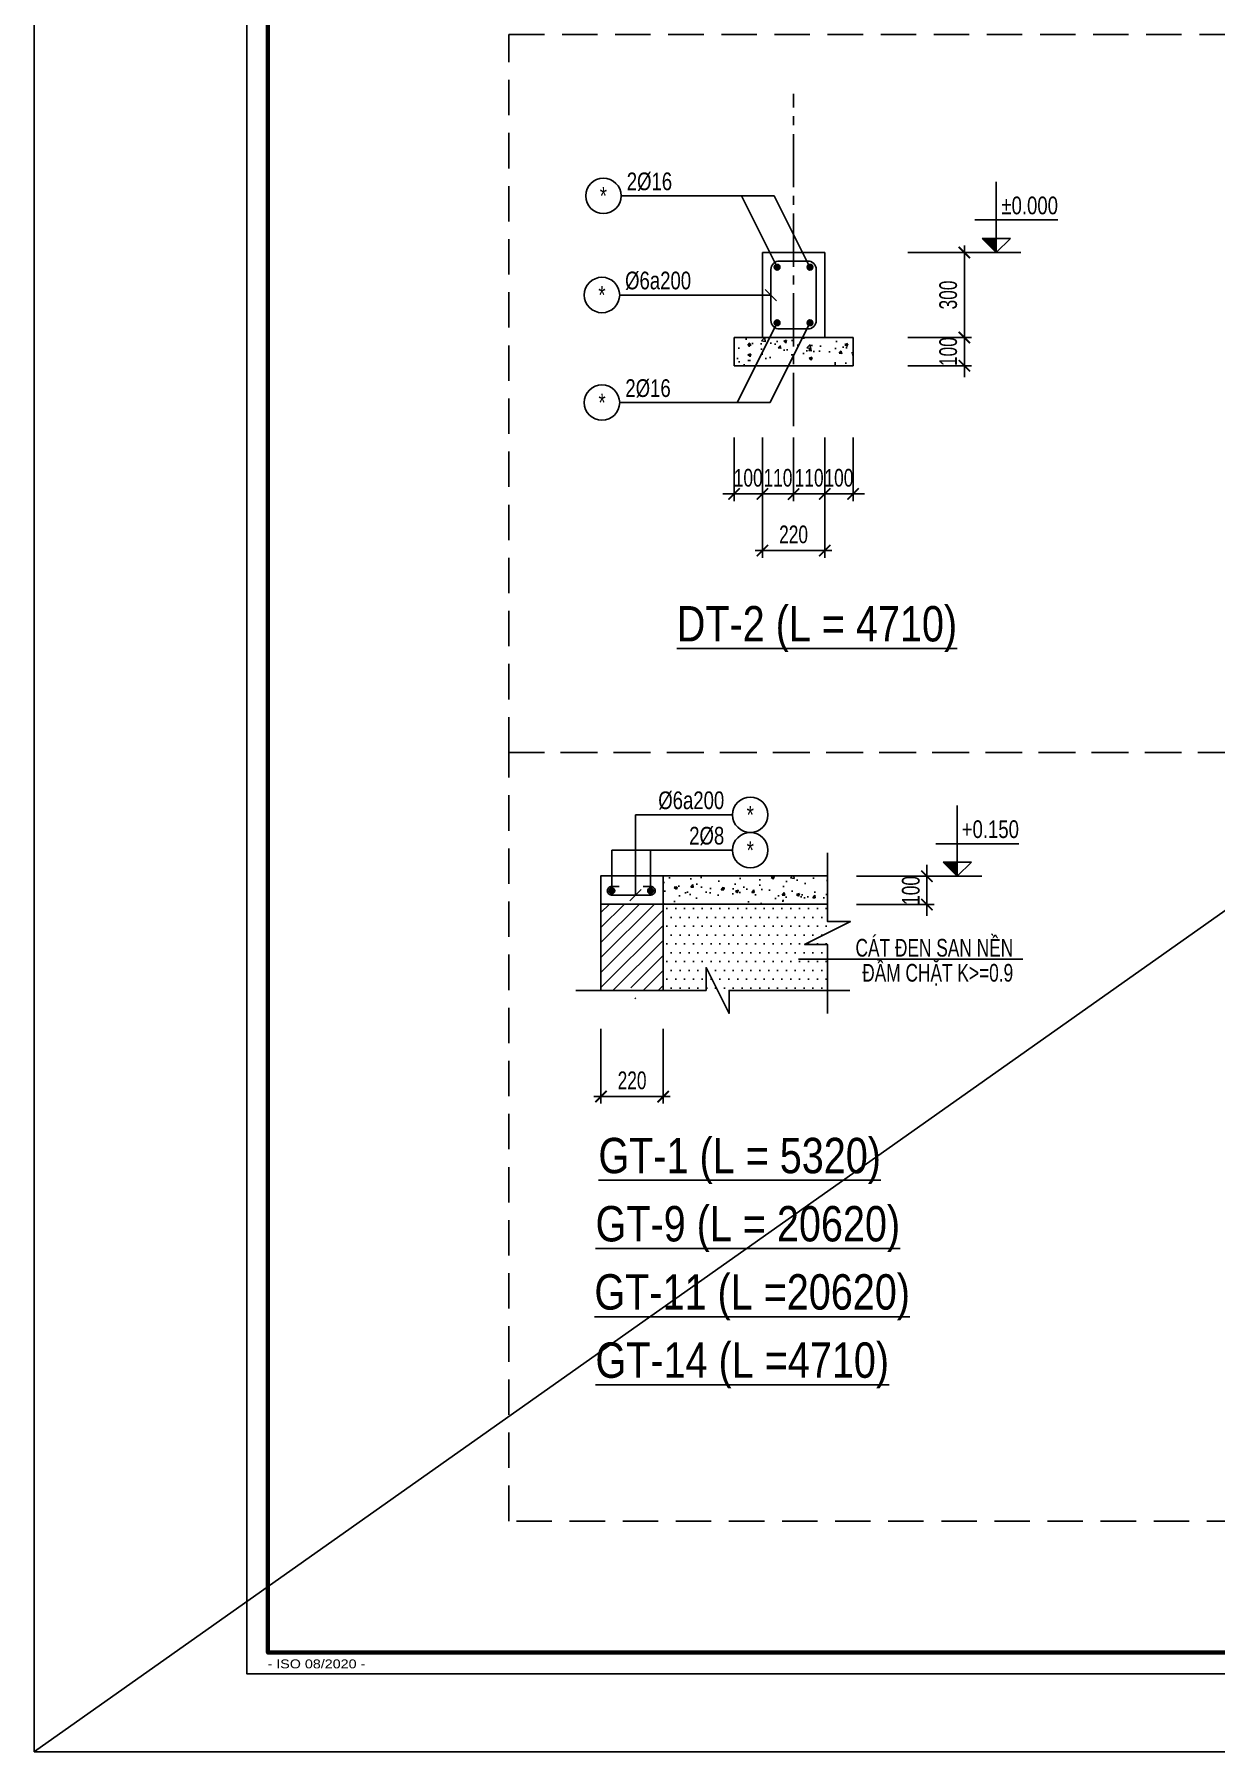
# Model space of a CAD drawing. Header units: millimetres. Extents: x 0 to 2110312, y -101172 to 3.
# Drawn here: x 1983579 to 1987750, y -41790 to -35726 of the extents above; entities that cross this region are included whole.
import ezdxf
from ezdxf.enums import TextEntityAlignment as Align

# ---------------------------------------------------------------- set-up
doc = ezdxf.new("R2010")
doc.units = ezdxf.units.MM
doc.header["$LTSCALE"] = 1000
doc.header["$MEASUREMENT"] = 0
doc.header["$PDMODE"] = 3
doc.linetypes.add('CENTER2', pattern=[1.125, 0.75, -0.125, 0.125, -0.125])
doc.linetypes.add('HIDDEN', pattern=[0.375, 0.25, -0.125])
doc.layers.get('0').update_dxf_attribs({"linetype": 'CONTINUOUS'})
doc.layers.get('Defpoints').update_dxf_attribs({"linetype": 'CONTINUOUS'})
for name, color, linetype in [('CDC -TEXT KHUNG', 7, 'CONTINUOUS'), ('CDC-KHUNGTEN', 7, 'CONTINUOUS'), ('CDC.01.AXIS', 160, 'CENTER2'), ('CDC.02.DIM', 1, 'CONTINUOUS'), ('CDC.03.BORDER', 3, 'CONTINUOUS'), ('CDC.04.HIDDEN', 8, 'HIDDEN'), ('CDC.05.STEEL', 4, 'CONTINUOUS'), ('CDC.06.TEXT', 2, 'CONTINUOUS'), ('CDC.10.HATCH', 163, 'CONTINUOUS'), ('CDC.11.NOTE', 1, 'CONTINUOUS'), ('CDC.14.STEELNUM', 9, 'CONTINUOUS'), ('KCS_CHI', 1, 'CONTINUOUS'), ('KCS_STEEL', 4, 'CONTINUOUS')]:
    doc.layers.add(name, color=color, linetype=linetype)
doc.layers.add('Hatch1', color=250, linetype='CONTINUOUS', lineweight=5)
doc.layers.add('KCS_Plotter', color=11, linetype='CONTINUOUS', plot=False)
doc.styles.add('KCS_BIGTEXT', font='arial.ttf', dxfattribs={"width": 0.75, "height": 125})
doc.styles.add('KCS_SMTEXT', font='arial.ttf', dxfattribs={"width": 0.7})
doc.styles.add('KT CDC', font='arial.ttf', dxfattribs={"width": 0.85, "height": 200})
doc.dimstyles.new('KCS_DIM25', dxfattribs={"dimtxt": 62.5, "dimasz": 40, "dimexe": 25, "dimexo": 0, "dimgap": 25, "dimtad": 1, "dimdec": 0, "dimzin": 13, "dimdsep": 46, "dimtxsty": 'KCS_SMTEXT', "dimblk": 'ARCHTICK', "dimcen": 0, "dimdle": 25, "dimclrd": 1, "dimclre": 1, "dimclrt": 2, "dimadec": 0, "dimazin": 0, "dimtfac": 1, "dimtdec": 0, "dimtix": 1, "dimtmove": 2, "dimatfit": 3, "dimfxl": 1, "dimtolj": 1, "dimtzin": 13, "dimarcsym": 0})

# ---------------------------------------------------------------- blocks, each defined once
blk = doc.blocks.new('KCS_SNODE')
at = {"layer": 'CDC.05.STEEL'}
blk.add_hatch(color=6, dxfattribs=at).paths.add_polyline_path([(10, 0, 1), (-10, 0, 1)])
at = {"layer": 'CDC.05.STEEL', "color": 6}
blk.add_circle((0, 0), 10, dxfattribs=at)
blk = doc.blocks.new('_ARCHTICK')
at = {"color": 0, "linetype": 'ByBlock', "const_width": 0.15}
blk.add_lwpolyline([(-0.5, -0.5), (0.5, 0.5)], dxfattribs=at)
blk = doc.blocks.new('*D10')
at = {"layer": 'CDC.02.DIM', "color": 1, "lineweight": -2, "transparency": 16777216}
for p, q in [((1986149.7, -37149), (1986149.7, -37374)), ((1986259.8, -37149), (1986259.8, -37374)), ((1986149.7, -37349), (1986109.7, -37349)), ((1986259.8, -37349), (1986149.7, -37349)), ((1986259.8, -37349), (1986299.8, -37349))]:
    blk.add_line(p, q, dxfattribs=at)
at = {"layer": 'Defpoints', "color": 0, "transparency": 16777216}
for p in [(1986149.7, -37149), (1986259.8, -37149), (1986149.7, -37349)]:
    blk.add_point(p, dxfattribs=at)
at = {"layer": 'CDC.02.DIM', "color": 1, "lineweight": -2, "transparency": 16777216, "xscale": 40, "yscale": 40, "zscale": 40}
blk.add_blockref('_ARCHTICK', (1986149.7, -37349), dxfattribs=at)
at = {"layer": 'CDC.02.DIM', "color": 1, "lineweight": -2, "transparency": 16777216, "xscale": 40, "yscale": 40, "zscale": 40, "rotation": 180}
blk.add_blockref('_ARCHTICK', (1986259.8, -37349), dxfattribs=at)
at = {"layer": 'CDC.02.DIM', "color": 2, "transparency": 16777216, "insert": (1986204.7, -37292.1), "char_height": 62.5, "attachment_point": 5, "style": 'KCS_SMTEXT'}
blk.add_mtext('\\A1;110', dxfattribs=at)
blk = doc.blocks.new('*D11')
at = {"layer": 'CDC.02.DIM', "color": 1, "lineweight": -2, "transparency": 16777216}
for p, q in [((1986049.7, -37149), (1986049.7, -37374)), ((1986149.7, -37149), (1986149.7, -37374)), ((1986049.7, -37349), (1986009.7, -37349)), ((1986149.7, -37349), (1986049.7, -37349)), ((1986149.7, -37349), (1986189.7, -37349))]:
    blk.add_line(p, q, dxfattribs=at)
at = {"layer": 'Defpoints', "color": 0, "transparency": 16777216}
for p in [(1986049.7, -37149), (1986149.7, -37149), (1986049.7, -37349)]:
    blk.add_point(p, dxfattribs=at)
at = {"layer": 'CDC.02.DIM', "color": 1, "lineweight": -2, "transparency": 16777216, "xscale": 40, "yscale": 40, "zscale": 40}
blk.add_blockref('_ARCHTICK', (1986049.7, -37349), dxfattribs=at)
at = {"layer": 'CDC.02.DIM', "color": 1, "lineweight": -2, "transparency": 16777216, "xscale": 40, "yscale": 40, "zscale": 40, "rotation": 180}
blk.add_blockref('_ARCHTICK', (1986149.7, -37349), dxfattribs=at)
at = {"layer": 'CDC.02.DIM', "color": 2, "transparency": 16777216, "insert": (1986099.7, -37292.1), "char_height": 62.5, "attachment_point": 5, "style": 'KCS_SMTEXT'}
blk.add_mtext('\\A1;100', dxfattribs=at)
blk = doc.blocks.new('*D12')
at = {"layer": 'CDC.02.DIM', "color": 1, "lineweight": -2, "transparency": 16777216}
for p, q in [((1986259.8, -37149), (1986259.8, -37374)), ((1986369.9, -37149), (1986369.9, -37374)), ((1986259.8, -37349), (1986219.8, -37349)), ((1986259.8, -37349), (1986369.9, -37349)), ((1986369.9, -37349), (1986409.9, -37349))]:
    blk.add_line(p, q, dxfattribs=at)
at = {"layer": 'Defpoints', "color": 0, "transparency": 16777216}
for p in [(1986259.8, -37149), (1986369.9, -37149), (1986369.9, -37349)]:
    blk.add_point(p, dxfattribs=at)
at = {"layer": 'CDC.02.DIM', "color": 1, "lineweight": -2, "transparency": 16777216, "xscale": 40, "yscale": 40, "zscale": 40}
blk.add_blockref('_ARCHTICK', (1986259.8, -37349), dxfattribs=at)
at = {"layer": 'CDC.02.DIM', "color": 1, "lineweight": -2, "transparency": 16777216, "xscale": 40, "yscale": 40, "zscale": 40, "rotation": 180}
blk.add_blockref('_ARCHTICK', (1986369.9, -37349), dxfattribs=at)
at = {"layer": 'CDC.02.DIM', "color": 2, "transparency": 16777216, "insert": (1986314.8, -37292.1), "char_height": 62.5, "attachment_point": 5, "style": 'KCS_SMTEXT'}
blk.add_mtext('\\A1;110', dxfattribs=at)
blk = doc.blocks.new('*D13')
at = {"layer": 'CDC.02.DIM', "color": 1, "lineweight": -2, "transparency": 16777216}
for p, q in [((1986369.9, -37149), (1986369.9, -37374)), ((1986469.9, -37149), (1986469.9, -37374)), ((1986369.9, -37349), (1986329.9, -37349)), ((1986369.9, -37349), (1986469.9, -37349)), ((1986469.9, -37349), (1986509.9, -37349))]:
    blk.add_line(p, q, dxfattribs=at)
at = {"layer": 'Defpoints', "color": 0, "transparency": 16777216}
for p in [(1986369.9, -37149), (1986469.9, -37149), (1986469.9, -37349)]:
    blk.add_point(p, dxfattribs=at)
at = {"layer": 'CDC.02.DIM', "color": 1, "lineweight": -2, "transparency": 16777216, "xscale": 40, "yscale": 40, "zscale": 40}
blk.add_blockref('_ARCHTICK', (1986369.9, -37349), dxfattribs=at)
at = {"layer": 'CDC.02.DIM', "color": 1, "lineweight": -2, "transparency": 16777216, "xscale": 40, "yscale": 40, "zscale": 40, "rotation": 180}
blk.add_blockref('_ARCHTICK', (1986469.9, -37349), dxfattribs=at)
at = {"layer": 'CDC.02.DIM', "color": 2, "transparency": 16777216, "insert": (1986419.9, -37292.1), "char_height": 62.5, "attachment_point": 5, "style": 'KCS_SMTEXT'}
blk.add_mtext('\\A1;100', dxfattribs=at)
blk = doc.blocks.new('*D14')
at = {"layer": 'CDC.02.DIM', "color": 1, "lineweight": -2, "transparency": 16777216}
for p, q in [((1986149.7, -37149), (1986149.7, -37574)), ((1986369.9, -37149), (1986369.9, -37574)), ((1986124.7, -37549), (1986394.9, -37549))]:
    blk.add_line(p, q, dxfattribs=at)
at = {"layer": 'Defpoints', "color": 0, "transparency": 16777216}
for p in [(1986149.7, -37149), (1986369.9, -37149), (1986369.9, -37549)]:
    blk.add_point(p, dxfattribs=at)
at = {"layer": 'CDC.02.DIM', "color": 1, "lineweight": -2, "transparency": 16777216, "xscale": 40, "yscale": 40, "zscale": 40, "rotation": 180}
blk.add_blockref('_ARCHTICK', (1986149.7, -37549), dxfattribs=at)
at = {"layer": 'CDC.02.DIM', "color": 1, "lineweight": -2, "transparency": 16777216, "xscale": 40, "yscale": 40, "zscale": 40}
blk.add_blockref('_ARCHTICK', (1986369.9, -37549), dxfattribs=at)
at = {"layer": 'CDC.02.DIM', "color": 2, "transparency": 16777216, "insert": (1986259.8, -37492.1), "char_height": 62.5, "attachment_point": 5, "style": 'KCS_SMTEXT'}
blk.add_mtext('\\A1;220', dxfattribs=at)
blk = doc.blocks.new('*D15')
at = {"layer": 'CDC.02.DIM', "color": 1, "lineweight": -2, "transparency": 16777216}
for p, q in [((1986662.8, -36796.4), (1986887.8, -36796.4)), ((1986862.8, -36796.4), (1986862.8, -36756.4)), ((1986862.8, -36896.4), (1986862.8, -36796.4)), ((1986662.8, -36896.4), (1986887.8, -36896.4)), ((1986862.8, -36896.4), (1986862.8, -36936.4))]:
    blk.add_line(p, q, dxfattribs=at)
at = {"layer": 'Defpoints', "color": 0, "transparency": 16777216}
for p in [(1986662.8, -36796.4), (1986862.8, -36796.4), (1986662.8, -36896.4)]:
    blk.add_point(p, dxfattribs=at)
at = {"layer": 'CDC.02.DIM', "color": 1, "lineweight": -2, "transparency": 16777216, "xscale": 40, "yscale": 40, "zscale": 40}
for p, rotation in [((1986862.8, -36796.4), 270), ((1986862.8, -36896.4), 90)]:
    blk.add_blockref('_ARCHTICK', p, dxfattribs=dict(at, rotation=rotation))
at = {"layer": 'CDC.02.DIM', "color": 2, "transparency": 16777216, "insert": (1986805.9, -36846.4), "char_height": 62.5, "attachment_point": 5, "rotation": 90, "style": 'KCS_SMTEXT'}
blk.add_mtext('\\A1;100', dxfattribs=at)
blk = doc.blocks.new('COS_CD')
at = {"layer": 'CDC.10.HATCH'}
blk.add_hatch(color=256, dxfattribs=at).paths.add_polyline_path([(37.5, 50), (87.5, 0), (87.5, 50)])
at = {"layer": 'CDC.02.DIM'}
for p, q in [((0, 0), (175, 0)), ((37.5, 50), (137.5, 50)), ((87.5, 0), (37.5, 50)), ((87.5, 0), (87.5, 50)), ((87.5, 0), (137.5, 50))]:
    blk.add_line(p, q, dxfattribs=at)
blk = doc.blocks.new('*D45')
at = {"layer": 'CDC.02.DIM', "color": 1, "lineweight": -2, "transparency": 16777216}
for p, q in [((1985579.6, -39237.7), (1985579.6, -39501.6)), ((1985799.6, -39237.7), (1985799.6, -39501.6)), ((1985554.6, -39476.6), (1985824.6, -39476.6))]:
    blk.add_line(p, q, dxfattribs=at)
at = {"layer": 'Defpoints', "color": 0, "transparency": 16777216}
for p in [(1985579.6, -39237.7), (1985799.6, -39237.7), (1985799.6, -39476.6)]:
    blk.add_point(p, dxfattribs=at)
at = {"layer": 'CDC.02.DIM', "color": 1, "lineweight": -2, "transparency": 16777216, "xscale": 40, "yscale": 40, "zscale": 40, "rotation": 180}
blk.add_blockref('_ARCHTICK', (1985579.6, -39476.6), dxfattribs=at)
at = {"layer": 'CDC.02.DIM', "color": 1, "lineweight": -2, "transparency": 16777216, "xscale": 40, "yscale": 40, "zscale": 40}
blk.add_blockref('_ARCHTICK', (1985799.6, -39476.6), dxfattribs=at)
at = {"layer": 'CDC.02.DIM', "color": 2, "transparency": 16777216, "insert": (1985689.6, -39419.7), "char_height": 62.5, "attachment_point": 5, "style": 'KCS_SMTEXT'}
blk.add_mtext('\\A1;220', dxfattribs=at)
blk = doc.blocks.new('*D46')
at = {"layer": 'CDC.02.DIM', "color": 1, "lineweight": -2, "transparency": 16777216}
for p, q in [((1986730.9, -38698.7), (1986730.9, -38658.7)), ((1986482, -38698.7), (1986755.9, -38698.7)), ((1986730.9, -38698.7), (1986730.9, -38798.7)), ((1986482, -38798.7), (1986755.9, -38798.7)), ((1986730.9, -38798.7), (1986730.9, -38838.7))]:
    blk.add_line(p, q, dxfattribs=at)
at = {"layer": 'Defpoints', "color": 0, "transparency": 16777216}
for p in [(1986482, -38698.7), (1986482, -38798.7), (1986730.9, -38798.7)]:
    blk.add_point(p, dxfattribs=at)
at = {"layer": 'CDC.02.DIM', "color": 1, "lineweight": -2, "transparency": 16777216, "xscale": 40, "yscale": 40, "zscale": 40}
for p, rotation in [((1986730.9, -38698.7), 270), ((1986730.9, -38798.7), 90)]:
    blk.add_blockref('_ARCHTICK', p, dxfattribs=dict(at, rotation=rotation))
at = {"layer": 'CDC.02.DIM', "color": 2, "transparency": 16777216, "insert": (1986674, -38748.7), "char_height": 62.5, "attachment_point": 5, "rotation": 90, "style": 'KCS_SMTEXT'}
blk.add_mtext('\\A1;100', dxfattribs=at)
blk = doc.blocks.new('*D112')
at = {"layer": 'CDC.02.DIM', "color": 1, "lineweight": -2, "transparency": 16777216}
for p, q in [((1986662.8, -36496.4), (1986887.8, -36496.4)), ((1986862.8, -36821.4), (1986862.8, -36471.4)), ((1986662.8, -36796.4), (1986887.8, -36796.4))]:
    blk.add_line(p, q, dxfattribs=at)
at = {"layer": 'Defpoints', "color": 0, "transparency": 16777216}
for p in [(1986662.8, -36496.4), (1986862.8, -36496.4), (1986662.8, -36796.4)]:
    blk.add_point(p, dxfattribs=at)
at = {"layer": 'CDC.02.DIM', "color": 1, "lineweight": -2, "transparency": 16777216, "xscale": 40, "yscale": 40, "zscale": 40}
for p, rotation in [((1986862.8, -36496.4), 90), ((1986862.8, -36796.4), 270)]:
    blk.add_blockref('_ARCHTICK', p, dxfattribs=dict(at, rotation=rotation))
at = {"layer": 'CDC.02.DIM', "color": 2, "transparency": 16777216, "insert": (1986805.9, -36646.4), "char_height": 62.5, "attachment_point": 5, "rotation": 90, "style": 'KCS_SMTEXT'}
blk.add_mtext('\\A1;300', dxfattribs=at)
blk = doc.blocks.new('Khung tên chuẩn')
at = {"layer": 'CDC-KHUNGTEN', "color": 8}
blk.add_lwpolyline([(30850, -246609), (38754, -246609), (38754, -189409), (-41246, -189409), (-41246, -246609), (30850, -246609)], dxfattribs=at)
at = {"layer": 'CDC-KHUNGTEN', "color": 255, "lineweight": 60}
blk.add_lwpolyline([(30654, -246309), (30654, -189709), (-40946, -189709), (-40946, -246309), (30654, -246309)], close=True, dxfattribs=at)
at = {"layer": 'Defpoints', "color": 1, "ltscale": 0.2}
blk.add_lwpolyline([(-44246, -247709), (-44246, -188309), (39854, -188309), (39854, -247709), (-44246, -247709)], close=True, dxfattribs=at)
at = {"layer": 'CDC -TEXT KHUNG', "color": 6, "style": 'KT CDC', "width": 1.15}
blk.add_text('- ISO 08/2020 -', height=125.69, dxfattribs=at).set_placement((-40952, -246532))

msp = doc.modelspace()

# ---------------------------------------------------------------- hatches: boundary and pattern name
at = {"layer": 'CDC.10.HATCH'}
h = msp.add_hatch(dxfattribs=at)
h.set_pattern_fill('AR-CONC', color=256, scale=15, style=0)
h.set_pattern_definition([(50, (-17194.815, -28624.96), (107.5890274, -9.4128202), [11.25, -123.75]), (355, (-17194.81, -28624.96), (-20.8127, 112.82882), [9, -99]), (100.4514, (-17185.85, -28625.74), (86.776407, 103.4159313), [9.5610285, -105.171317]), (46.1842, (-17194.81, -28594.96), (160.086157, -24.827852), [16.875, -185.625]), (96.6356, (-17181.47, -28597.03), (140.199406, 146.117681), [14.341543, -157.75695]), (351.1842, (-17194.81, -28594.96), (140.199292, 146.11779), [13.5, -148.5]), (21, (-17179.815, -28602.46), (89.536058, -60.3928336), [11.25, -123.75]), (326, (-17179.81, -28602.46), (36.4973, 108.772507), [9, -99]), (71.4514, (-17172.35, -28607.49), (126.0333943, 48.3795745), [9.5610285, -105.171317]), (37.5, (-17194.815, -28624.958), (1.8239783, 49.9340781), [0, -97.8, 0, -100.5, 0, -99.375]), (7.5, (-17194.815, -28624.96), (39.4604306, 59.1617568), [0, -57.3, 0, -95.55, 0, -37.875]), (327.5, (-17228.265, -28624.958), (80.0733654, -3.3832308), [0, -37.5, 0, -117, 0, -155.25]), (317.5, (-17243.265, -28624.96), (87.4779254, 15.0157473), [0, -48.75, 0, -77.7, 0, -110.25])])
h.paths.add_polyline_path([(1986299.8, -36801.4), (1986297.3, -36796.4), (1986227.8, -36796.4), (1986277.8, -36896.4), (1986299.8, -36896.4)])
h.paths.add_polyline_path([(1986299.8, -36801.4), (1986299.8, -36896.4), (1986347.3, -36896.4)], flags=17)
h.paths.add_polyline_path([(1986358.3, -36796.4), (1986299.8, -36796.4), (1986299.8, -36801.4), (1986347.3, -36896.4), (1986408.3, -36896.4)])
h.paths.add_polyline_path([(1986423.8, -36796.4), (1986358.3, -36796.4), (1986408.3, -36896.4), (1986473.8, -36896.4)])
h.paths.add_polyline_path([(1986049.7, -36796.4), (1986049.7, -36896.4), (1986277.8, -36896.4), (1986227.8, -36796.4)])
h.paths.add_polyline_path([(1986469.9, -36888.5), (1986469.9, -36796.4), (1986423.8, -36796.4)])
h = msp.add_hatch(dxfattribs=at)
h.set_pattern_fill('AR-CONC', color=256, scale=15, style=0)
h.set_pattern_definition([(50, (1781418.55, 47755.55), (107.589027, -9.41282), [11.25, -123.75]), (355, (1781418.55, 47755.55), (-20.8127, 112.82882), [9, -99]), (100.4514, (1781427.51, 47754.76), (86.776407, 103.41593), [9.56103, -105.171317]), (46.1842, (1781418.55, 47785.55), (160.08616, -24.82785), [16.875, -185.625]), (96.6356, (1781431.89, 47783.48), (140.19941, 146.11768), [14.34154, -157.75695]), (351.1842, (1781418.55, 47785.55), (140.19929, 146.11779), [13.5, -148.5]), (21, (1781433.55, 47778.05), (89.536058, -60.392834), [11.25, -123.75]), (326, (1781433.55, 47778.05), (36.4973, 108.772507), [9, -99]), (71.4514, (1781441.01, 47773.01), (126.033394, 48.379575), [9.56103, -105.171317]), (37.5, (1781418.55, 47755.547), (1.823978, 49.934078), [0, -97.8, 0, -100.5, 0, -99.375]), (7.5, (1781418.55, 47755.547), (39.46043, 59.161757), [0, -57.3, 0, -95.55, 0, -37.875]), (327.5, (1781385.1, 47755.547), (80.0733654, -3.383231), [0, -37.5, 0, -117, 0, -155.25]), (317.5, (1781370.1, 47755.55), (87.477925, 15.015747), [0, -48.75, 0, -77.7, 0, -110.25])])
h.paths.add_polyline_path([(1986379.6, -38696.8), (1985799.6, -38696.8), (1985799.6, -38796.8), (1986379.6, -38796.8)])
h = msp.add_hatch(dxfattribs=at)
h.set_pattern_fill('ANSI31', color=256, scale=300, style=0)
h.set_pattern_definition([(45, (1784550.363, 41537.062), (-26.516504, 26.516504), [])])
h.paths.add_polyline_path([(1985799.6, -38796.8), (1985579.6, -38796.8), (1985579.6, -39103.6), (1985666.1, -39103.6), (1985678.9, -39074.2), (1985700.3, -39133), (1985713, -39103.6), (1985799.6, -39103.6)])
h = msp.add_hatch(dxfattribs=at)
h.set_pattern_fill('DOTS', color=256, scale=500, style=0)
h.paths.add_polyline_path([(1986408.9, -38889.5), (1986379.6, -38876.8), (1986379.6, -38796.8), (1985799.6, -38796.8), (1985799.6, -39102), (1985956.1, -39102), (1985968.9, -39072.6), (1985990.3, -39131.3), (1986003, -39102), (1986379.6, -39102), (1986379.6, -38923.7), (1986350.2, -38910.9)])

# ---------------------------------------------------------------- linework, layer by layer
at = {"layer": 'CDC.01.AXIS', "ltscale": 0.25}
msp.add_line((1986259.8, -37109.2), (1986259.8, -35935.8), dxfattribs=at)
at = {"layer": 'CDC.03.BORDER'}
for p, q in [((1986149.7, -36796.4), (1986149.7, -36496.4)), ((1986149.7, -36496.4), (1986369.9, -36496.4)), ((1986369.9, -36496.4), (1986369.9, -36796.4)), ((1986049.7, -36796.4), (1986469.9, -36796.4)), ((1986049.7, -36796.4), (1986049.7, -36896.4)), ((1986469.9, -36796.4), (1986469.9, -36896.4)), ((1986049.7, -36896.4), (1986469.9, -36896.4))]:
    msp.add_line(p, q, dxfattribs=at)
at = {"layer": 'CDC.03.BORDER', "ltscale": 0.01}
for p, q in [((1985799.6, -38696.8), (1986379.6, -38696.8)), ((1985579.6, -38796.8), (1985579.6, -39102)), ((1985799.6, -38796.8), (1985799.6, -39103.6)), ((1985799.6, -38796.8), (1986379.6, -38796.8)), ((1985979.6, -38796.8), (1986079.6, -38796.8))]:
    msp.add_line(p, q, dxfattribs=at)
msp.add_lwpolyline([(1985579.6, -38796.8), (1985799.6, -38796.8), (1985799.6, -38696.8), (1985579.6, -38696.8)], close=True, dxfattribs=at)
at = {"layer": 'CDC.04.HIDDEN', "ltscale": 0.5}
msp.add_lwpolyline([(1996062, -38261.7), (1985255, -38261.7), (1985255, -35726.1), (1987844.1, -35726.1), (1987844.1, -38261.7)], dxfattribs=at)
msp.add_lwpolyline([(1985255, -38261.7), (1987844.1, -38261.7), (1987844.1, -40975.3), (1985255, -40975.3)], close=True, dxfattribs=at)
at = {"layer": 'CDC.05.STEEL'}
msp.add_lwpolyline([(1986209.8, -36766.4), (1986309.8, -36766.4, 0.414214), (1986339.8, -36736.4), (1986339.8, -36556.4, 0.414214), (1986309.8, -36526.4), (1986209.8, -36526.4, 0.414214), (1986179.8, -36556.4), (1986179.8, -36736.4, 0.414214)], format="xyb", close=True, dxfattribs=at)
at = {"layer": 'CDC.05.STEEL', "ltscale": 0.01, "flags": 128}
msp.add_lwpolyline([(1985644.1, -38734.9), (1985617.1, -38734.9, 0.414214), (1985602.1, -38749.9, 0.414214), (1985617.1, -38764.9), (1985756.1, -38764.9, 0.414214), (1985771.1, -38749.9, 0.414214), (1985756.1, -38734.9), (1985729.1, -38734.9)], format="xyb", dxfattribs=at)
at = {"layer": 'CDC.11.NOTE'}
for p, q in [((1986975.3, -36496.4), (1986975.3, -36246.4)), ((1985650.8, -36296.4), (1986191.8, -36296.4)), ((1986201.8, -36548.4), (1986075.8, -36296.4)), ((1986317.8, -36548.4), (1986191.8, -36296.4)), ((1986900.3, -36381.4), (1987193.4, -36381.4)), ((1986179.8, -36646.4), (1985645.8, -36646.4)), ((1986201.8, -36744.4), (1986060.8, -37026.4)), ((1986317.8, -36744.4), (1986176.8, -37026.4)), ((1986176.8, -37026.4), (1985645.8, -37026.4)), ((1985702.2, -38481.7), (1986044.4, -38481.7)), ((1986837.5, -38698.7), (1986837.5, -38448.7)), ((1985618.4, -38750.5), (1985618.4, -38606.7)), ((1985618.4, -38606.7), (1986044.4, -38606.7)), ((1985754.6, -38750.5), (1985754.6, -38606.7)), ((1986762.5, -38583.7), (1987055.6, -38583.7))]:
    msp.add_line(p, q, dxfattribs=at)
at = {"layer": 'CDC.11.NOTE', "color": 3}
for p, q in [((1986199.8, -36666.4), (1986159.8, -36626.4)), ((1985682.2, -38784.9), (1985722.2, -38744.9))]:
    msp.add_line(p, q, dxfattribs=at)
at = {"layer": 'CDC.14.STEELNUM'}
for centre in [(1985588.3, -36296.4), (1985583.3, -36646.4), (1985583.3, -37026.4), (1986106.9, -38481.7), (1986106.9, -38606.7)]:
    msp.add_circle(centre, 62.5, dxfattribs=at)
at = {"layer": 'KCS_CHI'}
for p, q in [((1985702.2, -38764.9), (1985702.2, -38481.7)), ((1987068.9, -38991), (1986276.7, -38991))]:
    msp.add_line(p, q, dxfattribs=at)
for points in [[(1986379.6, -38615.8), (1986379.6, -38858.9), (1986460.6, -38858.9), (1986298.6, -38939.9), (1986379.6, -38939.9), (1986379.6, -39183)], [(1986458.1, -39102), (1986032.1, -39102), (1986032.1, -39183), (1985951.1, -39020.9), (1985951.1, -39102), (1985490.7, -39102)]]:
    msp.add_lwpolyline(points, dxfattribs=at)
at = {"layer": 'KCS_Plotter'}
msp.add_line((1983579.1, -41789.5), (2004604.1, -26939.5), dxfattribs=at)

# ---------------------------------------------------------------- block references
at = {"layer": 'Hatch1', "xscale": 0.25, "yscale": 0.25, "zscale": 0.25}
msp.add_blockref('Khung tên chuẩn', (1994640.5, 20137.6), dxfattribs=at)
at = {"layer": 'KCS_CHI'}
for p in [(1986887.8, -36496.4), (1986750, -38698.7)]:
    msp.add_blockref('COS_CD', p, dxfattribs=at)
at = {"layer": 'KCS_STEEL'}
for p in [(1986201.8, -36548.4), (1986317.8, -36548.4), (1986201.8, -36744.4), (1986201.8, -36744.4), (1986317.8, -36744.4)]:
    msp.add_blockref('KCS_SNODE', p, dxfattribs=at)
at = {"layer": 'KCS_STEEL', "xscale": -1, "rotation": 180}
for p in [(1985618.4, -38750.5), (1985754.8, -38750.5)]:
    msp.add_blockref('KCS_SNODE', p, dxfattribs=at)

# ---------------------------------------------------------------- texts
at = {"layer": 'CDC.06.TEXT', "style": 'KCS_SMTEXT', "width": 0.75}
msp.add_text('2%%C16', height=62.5, dxfattribs=at).set_placement((1985670.8, -36276.4))
at = {"layer": 'CDC.06.TEXT', "style": 'KCS_SMTEXT'}
for s, width, p in [('%%P0.000', 0.75, (1987193.4, -36361.4)), ('%%C6a200', 0.75, (1985897.9, -36626.4)), ('2%%C16', 0.75, (1985826, -37006.4)), ('%%C6a200', 0.75, (1986015, -38461.7)), ('+0.150', 0.75, (1987055.6, -38563.7)), ('2%%C8', 0.75, (1986015, -38586.7)), ('CÁT ĐEN SAN NỀN', 0.7, (1987035.3, -38982.4)), ('ĐẦM CHẶT K>=0.9', 0.7, (1987035.3, -39070.7))]:
    msp.add_text(s, height=62.5, dxfattribs=dict(at, width=width)).set_placement(p, align=Align.RIGHT)
at = {"layer": 'CDC.06.TEXT', "style": 'KCS_BIGTEXT', "width": 0.8}
for s, p in [('%%UDT-2 (L = 4710)', (1986342.4, -37869.6)), ('%%UGT-1 (L = 5320)', (1986069.6, -39747.3)), ('%%UGT-9 (L = 20620)', (1986098.4, -39988)), ('%%UGT-11 (L =20620)', (1986113.7, -40228.8)), ('%%UGT-14 (L =4710)', (1986078.6, -40469.6))]:
    msp.add_text(s, height=125, dxfattribs=at).set_placement(p, align=Align.CENTER)
at = {"layer": 'CDC.14.STEELNUM', "style": 'KCS_SMTEXT', "width": 0.75}
for p in [(1985588.3, -36296.4), (1985583.2, -36646.4), (1985583.6, -37026.4), (1986106.9, -38481.7), (1986106.9, -38606.7)]:
    msp.add_text('*', height=62.5, dxfattribs=at).set_placement(p, align=Align.MIDDLE_CENTER)

# ---------------------------------------------------------------- dimensions: what is measured, and where the dimension line sits
at = {"layer": 'CDC.02.DIM'}
for base, p1, p2, picture, middle in [((1986862.8, -36496.4), (1986662.8, -36796.4), (1986662.8, -36496.4), '*D112', (1986805.9, -36646.4)), ((1986862.8, -36796.4), (1986662.8, -36896.4), (1986662.8, -36796.4), '*D15', (1986805.9, -36846.4)), ((1986730.9, -38798.7), (1986482, -38698.7), (1986482, -38798.7), '*D46', (1986674, -38748.7))]:
    dim = msp.add_linear_dim(base=base, p1=p1, p2=p2, angle=90, dimstyle='KCS_DIM25', dxfattribs=at)
    dim.commit()
    dim.dimension.update_dxf_attribs({"geometry": picture, "text_midpoint": middle})
for base, p1, p2, picture, middle in [((1986049.7, -37349), (1986149.7, -37149), (1986049.7, -37149), '*D11', (1986099.7, -37292.1)), ((1986149.7, -37349), (1986259.8, -37149), (1986149.7, -37149), '*D10', (1986204.7, -37292.1)), ((1986369.9, -37549), (1986149.7, -37149), (1986369.9, -37149), '*D14', (1986259.8, -37492.1)), ((1986369.9, -37349), (1986259.8, -37149), (1986369.9, -37149), '*D12', (1986314.8, -37292.1)), ((1986469.9, -37349), (1986369.9, -37149), (1986469.9, -37149), '*D13', (1986419.9, -37292.1)), ((1985799.6, -39476.6), (1985579.6, -39237.7), (1985799.6, -39237.7), '*D45', (1985689.6, -39419.7))]:
    dim = msp.add_linear_dim(base=base, p1=p1, p2=p2, dimstyle='KCS_DIM25', dxfattribs=at)
    dim.commit()
    dim.dimension.update_dxf_attribs({"geometry": picture, "text_midpoint": middle})

doc.saveas('drawing.dxf')
